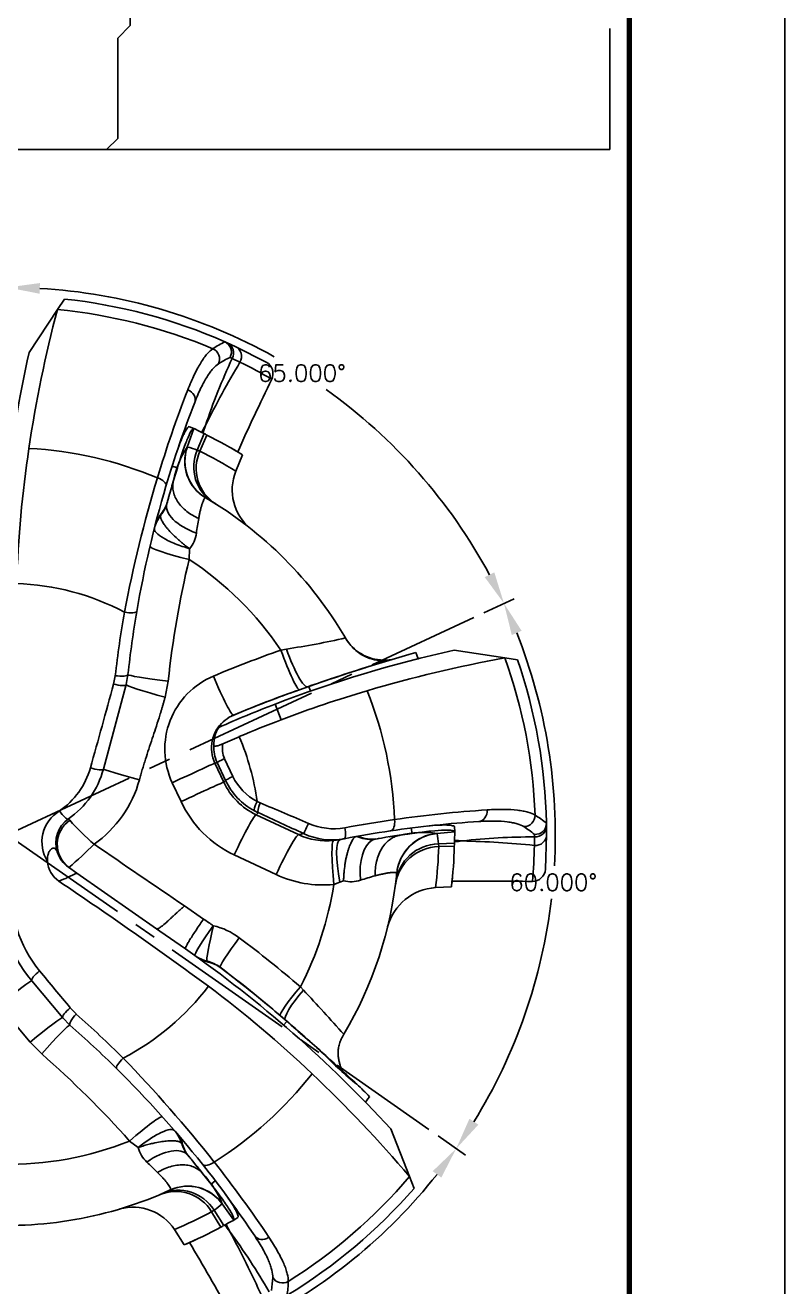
# Model space of a CAD drawing. Header units: inches. Extents: x -34 to 34, y 0 to 22.
# Drawn here: x 29.75 to 34, y 3.59 to 10.65 of the extents above; entities that cross this region are included whole.
import ezdxf
from ezdxf.enums import TextEntityAlignment as Align

# ---------------------------------------------------------------- set-up
doc = ezdxf.new("R2010")
doc.units = ezdxf.units.IN
doc.header["$MEASUREMENT"] = 0
doc.header["$PDMODE"] = 35
doc.linetypes.add('CENTER2', pattern=[1.125, 0.75, -0.125, 0.125, -0.125])
doc.layers.get('Defpoints').update_dxf_attribs({"color": 10})
for name, color, linetype in [('CLine', 5, 'CENTER2'), ('Default', 7, 'Continuous'), ('Dims', 4, 'Continuous'), ('ODG-42788R1', 7, 'Continuous'), ('Title Block', 7, 'Continuous')]:
    doc.layers.add(name, color=color, linetype=linetype)
doc.styles.add('RomanD', font='romand.shx', dxfattribs={"width": 0.9})
doc.styles.add('RomanS', font='romans')
doc.dimstyles.new('Copy of Standard', dxfattribs={"dimtxt": 0.094, "dimasz": 0.18, "dimexe": 0.0625, "dimexo": 0.0625, "dimgap": 0.045, "dimtad": 0, "dimtih": 1, "dimtoh": 1, "dimdec": 4, "dimzin": 4, "dimdsep": 46, "dimtxsty": 'RomanS', "dimcen": 0.09, "dimadec": 3, "dimazin": 1, "dimtfac": 1, "dimtdec": 4, "dimtofl": 0, "dimtmove": 0, "dimatfit": 1, "dimfxl": 1, "dimtolj": 1, "dimtzin": 0, "dimarcsym": 0})

# ---------------------------------------------------------------- blocks, each defined once
blk = doc.blocks.new('COT_Dblock')
at = {"layer": 'Title Block', "color": 8}
blk.add_lwpolyline([(0, 0), (34, 0), (34, 22), (0, 22)], close=True, dxfattribs=at)
at = {"layer": 'Title Block', "const_width": 0.03}
blk.add_lwpolyline([(33.13, 21.25), (0.87, 21.25), (0.87, 0.75), (33.13, 0.75)], close=True, dxfattribs=at)
at = {"layer": 'Title Block', "color": 1, "style": 'RomanS', "flags": 8}
for tag, p in [('FNAME', (0.62, 3.75)), ('REVDATE', (0.62, 2.25)), ('USER', (0.62, 0.75))]:
    blk.add_attdef(tag, text='', height=0.047, rotation=90, dxfattribs=at).set_placement(p, align=Align.BOTTOM_LEFT)
at = {"layer": 'Title Block', "color": 3, "style": 'RomanS', "flags": 8}
blk.add_attdef('DRAWN', text='', height=0.11, dxfattribs=at).set_placement((28.7003, 1.9844), align=Align.MIDDLE_CENTER)
for tag, p in [('DDATE', (28.3559, 1.6718)), ('CHECK', (28.3559, 1.406)), ('MATRL', (28.3559, 1.1487)), ('PDATE', (28.3559, 0.8829)), ('SCALE', (29.8959, 0.8555)), ('SHEET', (32.0053, 0.8555))]:
    blk.add_attdef(tag, text='', height=0.094, dxfattribs=at).set_placement(p, align=Align.MIDDLE_LEFT)
at = {"layer": 'Title Block', "color": 3, "style": 'RomanD', "width": 0.9, "flags": 8}
for tag, height, p in [('TITL1', 0.125, (31.337, 1.6835)), ('TITL2', 0.094, (31.337, 1.5143)), ('TITL3', 0.094, (31.337, 1.3739))]:
    blk.add_attdef(tag, text='', height=height, dxfattribs=at).set_placement(p, align=Align.MIDDLE_CENTER)
at = {"layer": 'Title Block', "color": 3, "style": 'RomanS', "flags": 8}
for tag, p in [('FSCM#', (30.3372, 1.1213)), ('DWG#', (31.8095, 1.1213)), ('REV#', (32.9697, 1.1213))]:
    blk.add_attdef(tag, text='', height=0.094, dxfattribs=at).set_placement(p, align=Align.TOP_CENTER)
blk = doc.blocks.new('*D38')
at = {"layer": 'Defpoints', "color": 0, "transparency": 16777216}
for p in [(29.6523, 6.1163), (32.0091, 4.466), (29.1527, 3.2828), (30.2719, 3.1156)]:
    blk.add_point(p, dxfattribs=at)
at = {"layer": 'Dims', "color": 0, "lineweight": -2, "transparency": 16777216}
for p, q in [((32.0603, 4.4302), (32.2133, 4.323)), ((29.1418, 3.2213), (29.1094, 3.0373))]:
    blk.add_line(p, q, dxfattribs=at)
for start, end in [(296.63853, 321.63352), (263.36648, 287.46392)]:
    blk.add_arc((29.6523, 6.1163), 3.064, start, end, dxfattribs=at)
at = {"layer": 'Dims', "color": 0, "transparency": 16777216}
for points in [[(32.0305, 4.2325), (32.0787, 4.1966), (32.1621, 4.3589)], [(29.294, 3.0432), (29.3027, 3.1025), (29.1202, 3.0989)]]:
    blk.add_solid(points, dxfattribs=at)
at = {"layer": 'Dims', "color": 0, "transparency": 16777216, "insert": (30.8248, 3.2856), "char_height": 0.094, "attachment_point": 5, "style": 'RomanS'}
blk.add_mtext('\\A1;65.000°', dxfattribs=at)
blk = doc.blocks.new('*D39')
at = {"layer": 'Defpoints', "color": 0, "transparency": 16777216}
for p in [(32.2599, 7.3322), (29.6523, 6.1163), (32.6118, 5.3233), (32.0091, 4.466)]:
    blk.add_point(p, dxfattribs=at)
at = {"layer": 'Dims', "color": 0, "lineweight": -2, "transparency": 16777216}
for p, q in [((32.3165, 7.3587), (32.4858, 7.4376)), ((32.0603, 4.4302), (32.2133, 4.323))]:
    blk.add_line(p, q, dxfattribs=at)
for start, end in [(356.72496, 21.63352), (328.36648, 353.27049)]:
    blk.add_arc((29.6523, 6.1163), 3.064, start, end, dxfattribs=at)
at = {"layer": 'Dims', "color": 0, "transparency": 16777216}
for points in [[(32.4729, 7.234), (32.528, 7.2578), (32.4292, 7.4112)], [(32.2861, 4.4928), (32.2359, 4.5258), (32.1621, 4.3589)]]:
    blk.add_solid(points, dxfattribs=at)
at = {"layer": 'Dims', "color": 0, "transparency": 16777216, "insert": (32.7046, 5.8493), "char_height": 0.094, "attachment_point": 5, "style": 'RomanS'}
blk.add_mtext('\\A1;60.000°', dxfattribs=at)
blk = doc.blocks.new('*D40')
at = {"layer": 'Defpoints', "color": 0, "transparency": 16777216}
for p in [(29.6523, 9.0499), (31.7549, 8.3449), (32.2599, 7.3322), (29.6523, 6.1163)]:
    blk.add_point(p, dxfattribs=at)
at = {"layer": 'Dims', "color": 0, "lineweight": -2, "transparency": 16777216}
for p, q in [((29.6523, 9.1124), (29.6523, 9.2427)), ((32.3165, 7.3587), (32.4858, 7.4376))]:
    blk.add_line(p, q, dxfattribs=at)
for start, end in [(60.8583, 86.63352), (28.36648, 54.426)]:
    blk.add_arc((29.6523, 6.1163), 3.064, start, end, dxfattribs=at)
at = {"layer": 'Dims', "color": 0, "transparency": 16777216}
for points in [[(29.8313, 9.145), (29.8331, 9.2049), (29.6523, 9.1802)], [(32.3751, 7.5855), (32.3215, 7.5585), (32.4292, 7.4112)]]:
    blk.add_solid(points, dxfattribs=at)
at = {"layer": 'Dims', "color": 0, "transparency": 16777216, "insert": (31.2986, 8.7004), "char_height": 0.094, "attachment_point": 5, "style": 'RomanS'}
blk.add_mtext('\\A1;65.000°', dxfattribs=at)
blk = doc.blocks.new('SE')
at = {"layer": 'ODG-42788R1', "color": 7, "linetype": 'Continuous'}
for p, q in [((8.3027, 8.668), (8.4611, 8.9075)), ((8.4611, 8.9075), (8.5001, 8.9664)), ((9.3305, 8.6884), (9.3306, 8.6884)), ((9.3974, 8.7277), (9.411, 8.7216)), ((9.399, 8.7269), (9.3974, 8.7277)), ((9.411, 8.7216), (9.4559, 8.7012)), ((9.4559, 8.7012), (9.63, 8.6131)), ((9.4392, 8.6338), (9.427, 8.6398)), ((9.4826, 8.6129), (9.4392, 8.6338)), ((9.225, 8.2419), (9.1879, 8.138)), ((9.2247, 8.242), (9.2002, 8.2518)), ((9.2822, 8.213), (9.2431, 8.1211)), ((9.2581, 8.1152), (9.2977, 8.2051)), ((9.1879, 8.138), (9.1888, 8.138)), ((9.2431, 8.1211), (9.2581, 8.1152)), ((9.4967, 8.0944), (9.4591, 8.0022)), ((9.47, 8.1106), (9.4833, 8.1025)), ((9.1031, 8.03), (9.1325, 8.0218)), ((9.1325, 8.0218), (9.1114, 7.9507)), ((9.2915, 7.8532), (9.2908, 7.8535)), ((9.0741, 7.8218), (9.0736, 7.8199)), ((9.077, 7.832), (9.0742, 7.822)), ((9.0405, 7.7576), (9.0391, 7.7542)), ((9.0423, 7.7645), (9.0405, 7.7576)), ((9.2012, 7.5686), (9.198, 7.5091)), ((10.0831, 7.0525), (10.0737, 7.0671)), ((9.7119, 7.0014), (9.7423, 7.007)), ((10.6809, 7), (10.9649, 6.9577)), ((10.4717, 6.9735), (10.4658, 6.9878)), ((10.4717, 6.9735), (10.4745, 6.9667)), ((10.4745, 6.9667), (10.4804, 6.9526)), ((10.4805, 6.9525), (10.4802, 6.9532)), ((10.4804, 6.9526), (10.4805, 6.9526)), ((10.9649, 6.9577), (11.0347, 6.9472)), ((8.7758, 6.8112), (8.7848, 6.8577)), ((8.856, 6.8643), (8.8455, 6.8082)), ((10.1986, 6.9078), (10.1524, 6.8931)), ((10.1528, 6.8932), (10.1564, 6.8944)), ((8.8455, 6.8082), (8.7187, 6.3351)), ((9.0809, 6.8277), (9.0639, 6.7372)), ((9.8616, 6.7956), (9.8155, 6.7794)), ((9.8616, 6.7956), (9.8683, 6.7974)), ((9.8683, 6.7974), (9.8777, 6.7715)), ((9.6802, 6.6989), (9.7138, 6.6114)), ((9.4458, 6.6366), (9.4483, 6.6375)), ((9.3613, 6.5673), (9.3636, 6.5683)), ((9.3865, 6.476), (9.4789, 6.5163)), ((9.3424, 6.3679), (9.3921, 6.2611)), ((9.4023, 6.2713), (9.3551, 6.3722)), ((9.3964, 6.3932), (9.4433, 6.2936)), ((9.153, 6.1531), (9.1039, 6.2585)), ((9.3921, 6.2611), (9.4023, 6.2713)), ((9.578, 6.1536), (9.5958, 6.1456)), ((9.5845, 6.0908), (9.5642, 6.1009)), ((9.5845, 6.0908), (9.573, 6.0794)), ((9.573, 6.0794), (9.8102, 5.968)), ((11.1338, 6.0771), (11.1338, 6.0771)), ((10.441, 6.005), (10.4459, 5.9749)), ((10.6845, 5.9844), (10.683, 6.0107)), ((11.1976, 6.0331), (11.1979, 6.0182)), ((11.1976, 6.0313), (11.1976, 6.0331)), ((11.1979, 6.0182), (11.1983, 5.9689)), ((10.0061, 5.9345), (10.0406, 5.9396)), ((10.2505, 5.9449), (10.2413, 5.9434)), ((10.4459, 5.9749), (10.3795, 5.965)), ((10.6845, 5.984), (10.5849, 5.9748)), ((10.585, 5.9748), (10.5853, 5.9738)), ((11.1297, 5.9074), (11.1302, 5.9556)), ((11.1302, 5.9556), (11.1305, 5.9692)), ((11.1983, 5.9689), (11.1921, 5.7739)), ((10.6825, 5.92), (10.5933, 5.917)), ((10.5933, 5.917), (10.5945, 5.9007)), ((10.5945, 5.9007), (10.6819, 5.9026)), ((9.685, 5.7445), (9.4508, 5.8544)), ((8.5229, 5.7854), (8.5699, 5.7526)), ((8.5699, 5.7526), (9.0352, 5.4278)), ((10.3594, 5.7502), (10.3594, 5.7511)), ((8.4685, 5.7076), (8.4697, 5.7068)), ((10.0421, 5.7012), (10.0076, 5.6894)), ((10.0624, 5.7093), (10.0421, 5.7012)), ((10.6656, 5.6755), (10.5771, 5.6711)), ((10.669, 5.7066), (10.6673, 5.691)), ((9.172, 5.5691), (9.2794, 5.4954)), ((9.1772, 5.3284), (9.0352, 5.4278)), ((9.2368, 5.2862), (9.2301, 5.2909)), ((9.2989, 5.2595), (9.3051, 5.2547)), ((9.3719, 5.2249), (9.3779, 5.2201)), ((8.4912, 4.9424), (8.3175, 5.1495)), ((9.8205, 5.1161), (9.8375, 5.0977)), ((8.3096, 4.8056), (8.138, 5.0102)), ((8.5336, 4.9978), (8.5666, 4.9637)), ((9.7361, 4.9308), (9.7078, 4.9551)), ((8.5311, 4.9016), (8.4912, 4.9424)), ((9.7442, 4.9226), (9.7264, 4.9016)), ((9.7361, 4.9308), (9.7442, 4.9226)), ((8.3738, 4.7401), (8.3096, 4.8056)), ((10.0016, 4.6949), (9.9531, 4.7391)), ((10.1939, 4.4823), (10.1847, 4.4702)), ((10.1847, 4.4701), (10.185, 4.4706)), ((10.1847, 4.4702), (10.1847, 4.4701)), ((10.1984, 4.4881), (10.1939, 4.4823)), ((10.1984, 4.4881), (10.2079, 4.5004)), ((10.326, 4.3203), (10.4313, 4.0531)), ((8.9123, 4.2157), (8.8655, 4.2525)), ((9.1569, 4.2383), (9.1549, 4.2413)), ((9.1616, 4.2326), (9.1569, 4.2383)), ((9.1902, 4.1738), (9.1889, 4.1754)), ((9.197, 4.1655), (9.1903, 4.1737)), ((9.3207, 4.0112), (9.2737, 4.0703)), ((9.3443, 4.0305), (9.3207, 4.0112)), ((10.4313, 4.0531), (10.4572, 3.9874)), ((9.0931, 3.9784), (9.0937, 3.9788)), ((9.383, 3.9008), (9.3823, 3.9001)), ((9.4479, 3.8092), (9.383, 3.9008)), ((9.3375, 3.8655), (9.324, 3.8565)), ((9.324, 3.8565), (9.3761, 3.7707)), ((9.3915, 3.7789), (9.3375, 3.8655)), ((9.4482, 3.8094), (9.4702, 3.8238)), ((9.1713, 3.6713), (9.1161, 3.7567)), ((9.1999, 3.6838), (9.1856, 3.6775)), ((9.7532, 3.4666), (9.7531, 3.4666))]:
    blk.add_line(p, q, dxfattribs=at)
for centre, radius, start, end in [((15.4246, 7.0749), 7.2006, 165.25583, 171.56875), ((8.1827, 5.9675), 2.9531, 67.12773, 84.59018), ((8.1827, 5.9675), 3.0156, 66.2461, 83.95856), ((9.6176, 8.2586), 0.5168, 115.02681, 123.74076), ((9.3048, 8.6306), 0.0633, 334.95425, 65.93874), ((9.3715, 8.6701), 0.0632, 331.43926, 64.17128), ((15.1358, 7.1487), 7, 167.46517, 180), ((12.8197, 7.0653), 3.7266, 155.10926, 161.33248), ((9.6418, 8.1774), 0.5099, 114.91434, 123.25957), ((14.2108, 5.8032), 5.5, 149.2784, 153.48954), ((8.183, 5.968), 2.947, 59.89986, 63.83124), ((9.5926, 8.5482), 0.0749, 335.85534, 60.0058), ((20.7882, 3.0485), 12.3987, 153.82567, 155.90327), ((15.1969, 6.1146), 6.4472, 158.68875, 163.31949), ((14.8201, 6.2091), 6, 158.70417, 163.44661), ((11.7582, 7.4343), 2.6029, 161.54735, 162.52184), ((7.1706, 4.057), 4.6617, 62.85102, 63.06534), ((8.1827, 5.9675), 2.5, 58.29248, 63.51212), ((14.9284, 7.1433), 6.6997, 171.52534, 178.02475), ((8.1827, 5.9675), 2.1664, 67.23596, 86.84766), ((9.5976, 7.8616), 0.4943, 145.99198, 169.60805), ((9.1143, 7.803), 0.3431, 67.9612, 77.45792), ((8.1827, 5.9675), 2.5, 59.00869, 59.83655), ((8.181, 5.9647), 2.4051, 57.9009, 63.39578), ((17.7569, 5.399), 9.0144, 163.08512, 164.34186), ((9.7201, 7.8985), 0.2809, 158.33466, 230.28959), ((16.1256, 5.8212), 7.4211, 163.20742, 169.18137), ((14.8201, 6.2091), 6, 163.44661, 170.3205), ((16.3221, 5.7961), 7.5257, 163.36305, 163.68746), ((16.3221, 5.7961), 7.5257, 164.15013, 164.31697), ((16.3221, 5.7961), 7.5257, 163.68746, 163.78127), ((8.1827, 5.9675), 2.1875, 59.27608, 59.54338), ((8.1827, 5.9675), 2.1875, 30.23786, 59.54338), ((8.9004, 7.8719), 0.1808, 320.77994, 343.3038), ((8.893, 7.8839), 0.1912, 321.33916, 344.24208), ((8.9004, 7.8719), 0.1808, 343.3038, 343.98034), ((9.1873, 7.6366), 0.1891, 141.57335, 165.71583), ((9.1972, 7.6346), 0.1992, 141.88021, 165.73386), ((9.1936, 7.644), 0.1934, 141.45393, 165.75168), ((11.0253, 7.4222), 1.8016, 169.8978, 172.55367), ((9.0752, 7.675), 0.1649, 319.81437, 353.25521), ((14.7339, 6.2069), 5.687, 166.76329, 173.73361), ((8.1827, 5.9675), 1.8459, 34.06373, 56.63087), ((8.1827, 5.9675), 1.4076, 62.32779, 87.96591), ((15.089, 6.1268), 6.3464, 170.13525, 173.38657), ((14.8176, 6.2095), 5.9974, 170.31978, 173.73148), ((9.0984, 11.3393), 4.3799, 278.45354, 282.85067), ((10.2886, 7.195), 0.25, 210.23799, 214.74461), ((10.2886, 7.195), 0.25, 210.23816, 217.29945), ((12.1446, 0.1374), 7.2823, 109.51517, 112.70048), ((12.1918, 0.165), 7, 102.46517, 111.02651), ((10.2886, 7.195), 0.25, 220.96422, 280.31055), ((13.2697, -2.8411), 10.221, 105.92208, 109.43799), ((12.2516, -0.1277), 7.2012, 100.29332, 106.60511), ((11.6647, 7.4575), 1.2874, 202.39965, 203.06098), ((8.1827, 5.9675), 2.9531, 2.12773, 19.59018), ((8.1827, 5.9675), 3.0156, 1.2461, 18.95856), ((9.5061, 6.4463), 0.4439, 112.77104, 205.04183), ((12.756, -1.3728), 8.666, 107.47891, 109.51078), ((12.756, -1.3728), 8.666, 107.24506, 107.41906), ((-53.4386, 23.7725), 64.485, 344.316908, 344.750252), ((12.1998, 0.0401), 7.1482, 109.0362, 112.63942), ((12.1951, 0.0649), 7.1237, 109.51449, 112.7024), ((12.1734, 0.1086), 6.9525, 106.54387, 110.71839), ((8.1827, 5.9675), 2.1664, 2.23596, 21.83399), ((12.1918, 0.165), 7, 111.02651, 113.82993), ((9.5233, 6.4525), 0.1997, 131.53433, 205.08903), ((9.525, 6.4535), 0.1993, 112.64515, 145.20648), ((9.5233, 6.4525), 0.1997, 112.82527, 119.0039), ((12.1292, 0.3073), 6.7511, 110.96393, 113.11497), ((9.5047, 6.4768), 0.1681, 147.04904, 182.95037), ((8.1827, 5.9675), 1.4076, 7.59918, 22.94881), ((9.5351, 6.4563), 0.1987, 176.56097, 205.02825), ((9.5172, 6.4497), 0.1333, 168.6174, 205.06726), ((9.0776, 7.164), 0.839, 288.39768, 289.31508), ((8.2274, 6.4596), 0.4348, 304.30526, 344.18601), ((8.2382, 6.4638), 0.4975, 304.91706, 345), ((9.7191, 6.4242), 0.3052, 205.34062, 242.45064), ((8.2896, 6.4486), 0.654, 305.18642, 344.63595), ((9.7331, 6.4196), 0.376, 204.92804, 244.78718), ((9.739, 6.429), 0.3718, 205.10816, 241.96327), ((9.7133, 6.4139), 0.6181, 204.96648, 244.86264), ((2.3177, -11.2598), 18.8658, 66.41553, 67.30743), ((8.5798, 5.926), 0.2048, 121.60323, 211.94465), ((-5.0526, -25.9177), 35.1965, 64.9708, 65.42614), ((11.2803, -0.3273), 6.4472, 93.68875, 98.31949), ((11.0705, 6.076), 0.0633, 269.95425, 0.93874), ((10.8656, 5.6353), 0.5168, 50.02681, 58.74076), ((8.6173, 5.9207), 0.1649, 124.91706, 197.72998), ((8.6242, 5.9142), 0.1638, 125.00131, 232.51292), ((9.7474, 7.1465), 1.6393, 222.05856, 228.74723), ((10.0064, 6.3521), 0.3512, 246.42238, 280.30272), ((11.3569, -0.9947), 7.1186, 98.15217, 100.42215), ((11.2068, 0.0541), 6, 93.70417, 98.44661), ((10.8022, 5.5791), 0.5099, 49.91434, 58.25957), ((11.1344, 6.0322), 0.0632, 266.43926, 359.17128), ((11.0484, -0.2856), 6.375, 100.94152, 101.19915), ((9.9686, 6.3045), 0.3719, 244.79205, 275.7811), ((9.9969, 6.3117), 0.3735, 244.87632, 280.85422), ((11.2068, 0.0541), 6, 100.94794, 101.20746), ((11.2068, 0.0541), 6, 98.44661, 100.94794), ((10.2131, 6.1297), 0.1884, 245.88042, 274.73251), ((10.2197, 6.135), 0.1925, 246.1917, 279.19378), ((10.2131, 6.1297), 0.1884, 274.73251, 278.60396), ((11.7137, -2.9499), 9.0144, 98.08512, 99.34186), ((11.4849, -1.585), 7.6304, 99.22859, 99.29317), ((11.4849, -1.585), 7.6304, 98.76827, 98.79419), ((11.4849, -1.585), 7.6304, 98.32985, 98.76827), ((10.508, 5.4305), 0.5497, 81.95092, 103.51964), ((10.257, 5.8984), 0.3368, 3.15299, 12.92309), ((11.1374, 2.2289), 3.7266, 90.10926, 96.33248), ((8.6173, 5.9207), 0.1649, 197.72998, 235.08294), ((7.4522, 7.0991), 1.6966, 309.20018, 315.69893), ((-184.2196, -277.2978), 342.6572, 55.640205, 55.742549), ((8.1791, 5.9679), 2.4163, 352.94468, 358.40766), ((8.1827, 5.9675), 2.5, 353.29248, 358.51212), ((6.0234, 6.0774), 4.6617, 357.85102, 358.06534), ((11.0231, 3.3469), 2.6029, 96.54735, 97.52184), ((10.5813, 0.4348), 5.5, 84.2784, 88.48954), ((8.1833, 5.9675), 2.947, 354.89986, 358.83124), ((8.5544, 5.8292), 0.1488, 184.46257, 234.79204), ((7.8018, 7.2996), 1.7272, 292.7505, 296.40597), ((9.9457, 6.2994), 0.6131, 244.83539, 275.79426), ((8.1827, 5.9675), 2.1875, 329.28875, 354.29916), ((10.697, 4.057), 1.7418, 105.25373, 108.07147), ((8.1827, 5.9675), 2.1875, 354.02984, 354.29916), ((8.1827, 5.9675), 2.5, 354.00869, 354.83655), ((11.1175, 5.7804), 0.0749, 270.85534, 355.0058), ((8.892, 5.6316), 0.75, 175.38887, 220), ((8.9009, 5.6481), 0.6977, 175.4926, 219.38626), ((-6.0996, -15.9467), 26.0986, 53.82177, 56.06581), ((8.1827, 5.9675), 1.8459, 332.53287, 351.33624), ((10.1035, 5.8688), 0.1647, 255.53676, 288.82823), ((10.5946, 5.3755), 0.2961, 93.39056, 165.02618), ((10.8645, -6.6906), 12.3987, 88.82567, 90.90327), ((6.7946, 1.8672), 4.3975, 54.73511, 55.59434), ((9.3324, 5.4601), 0.00261, 294.36548, 313.26956), ((9.2433, 5.0753), 0.3935, 53.24429, 76.64688), ((5.1196, -0.3863), 7.2371, 49.49106, 52.96196), ((5.1622, -0.4057), 7, 42.46517, 55), ((9.3459, 5.453), 0.1992, 234.46577, 256.35822), ((9.3527, 5.4481), 0.1991, 234.40088, 256.18379), ((9.252, 5.066), 0.1991, 52.9711, 76.36607), ((9.2576, 5.0615), 0.199, 52.82231, 76.18927), ((73.3955, 58.8932), 84.3314, 219.540932, 219.724095), ((5.0877, -0.4527), 7.1127, 49.4914, 52.96287), ((5.058, -0.4751), 7.1481, 49.0362, 52.81907), ((8.1827, 5.9675), 1.4076, 297.32779, 322.96623), ((5.275, -0.2345), 6.7022, 46.5256, 53.02265), ((-0.8598, -4.8976), 14.6402, 41.74583, 43.0567), ((4.3519, 0.2188), 6.3464, 45.13525, 48.38657), ((4.5753, 0.3937), 5.9974, 45.31978, 48.73148), ((4.3597, -1.3641), 8.2784, 47.4902, 49.49964), ((1.4536, -4.7084), 12.7079, 48.03787, 49.27765), ((10.2354, 4.7482), 0.2, 149.289, 153.87967), ((4.6207, 0.463), 5.6902, 41.75675, 48.73362), ((2.4825, -3.5574), 11.1641, 46.72072, 48.01441), ((11.3426, 6.067), 1.9224, 223.60855, 231.12658), ((4.3597, -1.3641), 8.2784, 47.47567, 47.4902), ((3.5069, -0.455), 7.4211, 38.20742, 44.18137), ((4.5735, 0.3919), 6, 38.44661, 45.3205), ((8.1827, 5.9675), 2.1664, 302.23596, 321.84754), ((4.9368, -0.5992), 7.1996, 40.25569, 46.56951), ((9.0243, 3.3559), 1.6465, 44.03904, 47.52513), ((11.2141, 3.697), 1.2874, 142.39965, 143.06098), ((8.9737, 4.1874), 0.1891, 16.57688, 40.7177), ((8.9663, 4.1804), 0.1992, 16.88291, 40.73604), ((8.1827, 5.9675), 1.8459, 269.0514, 291.70977), ((8.9762, 4.1779), 0.1934, 16.45393, 40.75168), ((9.3309, 4.2875), 0.1808, 195.78428, 218.28628), ((9.0721, 4.2577), 0.1651, 194.71402, 228.13518), ((9.3451, 4.2864), 0.1912, 196.33916, 219.24208), ((9.3309, 4.2875), 0.1808, 218.28628, 218.98473), ((7.735, 2.7981), 1.8142, 44.82703, 47.45062), ((3.3896, -0.5884), 7.5051, 39.13345, 39.31605), ((2.2255, -1.5492), 9.0144, 38.08512, 39.34186), ((3.3896, -0.5884), 7.5051, 38.67922, 38.78079), ((3.3896, -0.5884), 7.5051, 38.36986, 38.67922), ((4.5735, 0.3919), 6, 33.70417, 38.44661), ((4.2801, 0.1375), 6.4472, 33.68875, 38.31949), ((8.9227, 3.724), 0.4931, 21.01658, 44.60991), ((8.1827, 5.9675), 2.9531, 302.12773, 319.59018), ((8.1827, 5.9675), 2.1875, 265.23786, 294.59249), ((8.1827, 5.9675), 2.1875, 294.3256, 294.59249), ((8.1827, 5.9675), 3.0156, 301.2461, 318.95856), ((9.1502, 4.1546), 0.3445, 302.92239, 312.3631), ((8.884, 3.6041), 0.2778, 33.32346, 105.34257), ((8.1814, 5.9704), 2.4029, 292.89211, 298.39337), ((8.1827, 5.9675), 2.5, 293.29248, 298.51212), ((7.1982, 7.8924), 4.6617, 297.85102, 298.06534), ((7.3334, 2.1973), 2.6029, 36.54735, 37.52184), ((4.5905, 1.1238), 5.5, 24.2784, 28.48954), ((6.4223, 1.5394), 3.7266, 30.10926, 36.33248), ((8.1827, 5.9675), 2.5, 294.00869, 294.83655), ((-1.4386, -2.6841), 12.3987, 28.82567, 30.90327), ((9.1561, 3.5047), 0.5099, 349.91434, 358.25957), ((9.7206, 3.5209), 0.0633, 209.95425, 300.93874), ((9.2365, 3.4779), 0.5168, 350.02681, 358.74076)]:
    blk.add_arc(centre, radius, start, end, dxfattribs=at)
for centre, major_axis, ratio, start_param, end_param in [((9.3855, 8.6646), (-0.0255, -0.0571), 0.989158, 1.471549, 3.141593), ((9.4295, 8.6445), (-0.0264, -0.0567), 0.989143, 1.47155, 3.141593), ((9.1716, 8.4109), (0.0582, -0.0227), 0.808391, 0, 1.560383), ((12.8395, 6.4871), (-3.9612, 0.5561), 0.92755, -0.34656, -0.334831), ((9.411, 8.0582), (0.0445, 0.2333), 0.99804, 1.415922, 2.798137), ((9.4119, 8.0579), (0.1204, 0.2047), 0.997803, 1.757327, 3.141593), ((9.4602, 8.0287), (0.1251, 0.2019), 0.99323, 1.722461, 3.141593), ((9.4739, 8.0202), (-0.1264, -0.2011), 0.992609, 4.85761, 6.282874), ((9.0089, 7.9364), (0.0599, -0.0178), 0.497794, 0, 1.516678), ((9.3029, 7.7579), (0.2287, -0.064), 0.492034, 3.140264, 4.568546), ((9.2106, 7.5283), (-0.2312, 0.0544), 0.090854, 0, 1.537497), ((8.8439, 7.2284), (0.0616, -0.0105), 0.246952, 4.632355, 6.283185), ((9.7319, 7.015), (0.0838, -0.2355), 0.093667, 4.736585, 6.275468), ((9.7794, 7.0317), (0.0825, -0.236), 0.173012, 4.756802, 6.275154), ((8.7939, 6.8711), (0.0621, -0.0068), 0.230627, 4.591372, 6.283185), ((9.0921, 6.8384), (-0.2361, 0.0259), 0.049981, 0, 1.528927), ((9.3493, 6.8673), (0.0965, -0.2306), 0.073635, 4.732023, 6.280515), ((8.7851, 6.8244), (0.0604, -0.0162), 0.244012, 4.623294, 6.283185), ((9.0749, 6.7467), (-0.2294, 0.0615), 0.050931, 0, 1.53663), ((9.116, 6.2623), (0.2266, 0.1056), 0.006578, 0.034906, 1.621003), ((9.4117, 6.3986), (-0.0566, -0.0265), 0.026717, 4.972852, 6.248266), ((8.6583, 6.3513), (0.0604, -0.0162), 0.211594, 4.55929, 6.283185), ((8.9286, 6.2788), (-0.2099, 0.0563), 0.025594, 0, 1.537639), ((9.4589, 6.2977), (-0.0566, -0.0265), 0.049202, 4.969624, 6.248236), ((9.1657, 6.1555), (0.2266, 0.1056), 0.012667, 0.034909, 1.621006), ((9.594, 6.1558), (-0.0293, -0.0552), 0.212887, 4.863613, 6.246744), ((9.6108, 6.1475), (-0.026, -0.0568), 0.20757, 4.840174, 6.247501), ((8.4871, 6.1072), (0.0358, -0.0512), 0.254941, 4.666209, 6.283185), ((9.4674, 5.8529), (0.1062, 0.2263), 0.062684, 0.034976, 1.593644), ((10.8151, 6.1039), (0.004, -0.0624), 0.808391, 0, 1.560383), ((9.8648, 6.0301), (-0.0264, -0.0566), 0.015935, 0.034911, 1.578973), ((10.0554, 6.0062), (0.0119, -0.0614), 0.217398, 0, 1.533406), ((10.3163, 6.0508), (0.0092, -0.0618), 0.497794, 0, 1.516678), ((11.1354, 6.0172), (-0.0625, -0.0011), 0.989158, 1.471549, 3.141593), ((9.7046, 5.7416), (0.1063, 0.2263), 0.076232, 0.035008, 1.593676), ((10.0315, 5.6858), (-0.0253, 0.2487), 0.09368, 0.005562, 1.546637), ((10.0892, 5.6944), (-0.0486, 0.2452), 0.179844, 0, 1.507691), ((10.2819, 5.6968), (0.0407, -0.2467), 0.488687, 3.309168, 4.566675), ((10.2819, 5.6968), (0.0407, -0.2467), 0.488687, 3.140459, 3.309168), ((10.6081, 5.7264), (0.2419, 0.0631), 0.99799, 1.408574, 2.786497), ((10.6081, 5.7254), (0.2488, -0.0248), 0.99773, 1.761499, 3.141593), ((10.6217, 1.9666), (-1.1701, 3.825), 0.92755, -0.34656, -0.334831), ((11.1358, 5.9689), (-0.0625, 0), 0.989143, 1.47155, 3.141593), ((10.5998, 5.6526), (-0.2479, 0.0322), 0.99253, 4.861905, 6.282826), ((10.6018, 5.6688), (0.2481, -0.0306), 0.993104, 1.726769, 3.141593), ((9.3454, 5.4524), (-0.1153, -0.1615), 0.064595, 4.725692, 6.283185), ((9.3462, 5.4529), (-0.047, -0.1936), 0.064926, 4.700681, 6.256314), ((9.4924, 5.3845), (-0.1205, -0.1597), 0.072424, 4.729158, 6.280742), ((8.3653, 5.1896), (0.0479, 0.0402), 0.232633, 1.453887, 3.141593), ((8.1374, 4.9984), (0.18, 0.1511), 0.036937, 0, 1.536755), ((9.8377, 5.1072), (-0.1298, -0.1522), 0.094263, 4.734127, 6.275344), ((9.8667, 5.0823), (-0.1304, -0.1516), 0.160691, 4.74936, 6.275106), ((8.3112, 4.7913), (0.18, 0.1511), 0.050937, 0, 1.536755), ((8.5391, 4.9826), (0.0479, 0.0402), 0.244012, 1.481701, 3.141593), ((8.5724, 4.9485), (0.0412, 0.047), 0.230627, 1.449779, 3.141593), ((8.3761, 4.7249), (0.155, 0.1766), 0.049987, 0, 1.529051), ((8.8363, 4.7026), (0.0439, 0.0444), 0.246952, 1.490763, 3.141593), ((8.8739, 4.2314), (0.1753, 0.1565), 0.090903, 0, 1.537633), ((9.0086, 4.0248), (-0.1817, -0.1491), 0.492727, 3.140224, 4.568918), ((9.3216, 4.1614), (0.0489, 0.0389), 0.497794, 3.141593, 4.65827), ((9.1245, 3.7356), (-0.0914, 0.2165), 0.992625, 4.856746, 6.282883), ((9.1394, 3.7419), (0.0928, -0.2159), 0.993256, 1.721594, 3.141593), ((9.1908, 3.7647), (0.0978, -0.2137), 0.997817, 1.756488, 3.141593), ((9.1916, 3.7652), (0.1636, -0.1687), 0.99805, 1.417437, 2.800516), ((5.9373, 1.8548), (2.7275, 2.9258), 0.92755, -0.34656, -0.334831), ((9.617, 3.756), (0.052, 0.0347), 0.808391, 3.141593, 4.701976)]:
    blk.add_ellipse(centre, major_axis=major_axis, ratio=ratio, start_param=start_param, end_param=end_param, dxfattribs=at)
for points, knots in [([(9.1905, 8.4577), (9.2028, 8.4892), (9.2151, 8.5176), (9.2395, 8.5683), (9.2517, 8.5907), (9.2696, 8.6197), (9.2755, 8.6286), (9.2872, 8.6449), (9.293, 8.6523), (9.3099, 8.672), (9.3206, 8.6818), (9.3305, 8.6884)], [0, 0, 0, 0, 0.25, 0.25, 0.5, 0.5, 0.625, 0.625, 0.75, 0.75, 1, 1, 1, 1]), ([(9.3621, 8.6038), (9.3528, 8.5979), (9.3427, 8.589), (9.3267, 8.5709), (9.3212, 8.564), (9.3101, 8.5489), (9.3045, 8.5406), (9.2876, 8.5135), (9.2761, 8.4925), (9.253, 8.4447), (9.2414, 8.4179), (9.2298, 8.3882)], [0, 0, 0, 0, 0.25, 0.25, 0.375, 0.375, 0.5, 0.5, 0.75, 0.75, 1, 1, 1, 1]), ([(9.1311, 8.1158), (9.1384, 8.137), (9.1453, 8.1558), (9.1556, 8.1816), (9.1593, 8.1903), (9.1662, 8.2057), (9.1695, 8.2126), (9.1789, 8.2308), (9.1844, 8.2396), (9.1915, 8.2479), (9.1936, 8.2499), (9.1974, 8.2521), (9.199, 8.2523), (9.2004, 8.2517)], [0.0311772, 0.0311772, 0.0311772, 0.0311772, 0.25, 0.25, 0.375, 0.375, 0.5, 0.5, 0.75, 0.75, 0.875, 0.875, 1, 1, 1, 1]), ([(9.1325, 8.0218), (9.1442, 8.06), (9.1551, 8.0936), (9.1751, 8.1503), (9.184, 8.1734), (9.1999, 8.2101), (9.2068, 8.2235), (9.2177, 8.2397), (9.2216, 8.2432), (9.2247, 8.242)], [0, 0, 0, 0, 0.25, 0.25, 0.5, 0.5, 0.75, 0.75, 0.9918833, 0.9918833, 0.9918833, 0.9918833]), ([(9.225, 8.2419), (9.2282, 8.2402), (9.2325, 8.2381), (9.241, 8.2338), (9.2456, 8.2315), (9.2601, 8.2242), (9.2708, 8.2188), (9.2822, 8.213)], [0, 0, 0, 0, 0.25, 0.25, 0.5, 0.5, 1, 1, 1, 1]), ([(9.1114, 7.9507), (9.1089, 7.9422), (9.1073, 7.9332), (9.1062, 7.9142), (9.1068, 7.9043), (9.1103, 7.8841), (9.1133, 7.8738), (9.1218, 7.8532), (9.1273, 7.8429), (9.1405, 7.8228), (9.1483, 7.8131), (9.1656, 7.7946), (9.1752, 7.7859), (9.1956, 7.7698), (9.2064, 7.7624), (9.2287, 7.7491), (9.2402, 7.7433), (9.2517, 7.7382)], [0, 0, 0, 0, 0.125, 0.125, 0.25, 0.25, 0.375, 0.375, 0.5, 0.5, 0.625, 0.625, 0.75, 0.75, 0.875, 0.875, 1, 1, 1, 1]), ([(9.2908, 7.8535), (9.2905, 7.8535), (9.29, 7.8536), (9.2893, 7.8536), (9.2885, 7.8533), (9.2877, 7.8528), (9.2868, 7.8522), (9.286, 7.8513), (9.285, 7.8503), (9.2841, 7.849), (9.2819, 7.8459), (9.2785, 7.8393), (9.2743, 7.8291), (9.2711, 7.8197), (9.2689, 7.8127), (9.2666, 7.8051), (9.2644, 7.7969), (9.2622, 7.7883), (9.26, 7.7792), (9.2578, 7.7696), (9.2557, 7.7595), (9.2536, 7.7491), (9.2523, 7.7418), (9.2517, 7.7382)], [0, 0, 0, 0, 0.02705, 0.054308, 0.081774, 0.109448, 0.13733, 0.165419, 0.193716, 0.222219, 0.250927, 0.377138, 0.500235, 0.552469, 0.604161, 0.655325, 0.705975, 0.756125, 0.805792, 0.854995, 0.90375, 0.952079, 1, 1, 1, 1]), ([(9.0391, 7.7542), (9.0389, 7.7524), (9.0383, 7.7489), (9.0392, 7.7422), (9.0416, 7.7344), (9.0457, 7.7253), (9.0515, 7.715), (9.0591, 7.7035), (9.0684, 7.691), (9.0819, 7.6747), (9.1026, 7.6523), (9.1287, 7.6272), (9.1552, 7.6043), (9.1779, 7.5858), (9.1935, 7.5743), (9.2011, 7.5686)], [0, 0, 0, 0, 0.056906, 0.115783, 0.17649, 0.23885, 0.302644, 0.36762, 0.433493, 0.499954, 0.61171, 0.749464, 0.836097, 0.919763, 1, 1, 1, 1]), ([(9.004, 7.6833), (9.004, 7.6833), (9.004, 7.6831), (9.0039, 7.6828), (9.0039, 7.6825), (9.0037, 7.6817), (9.0035, 7.6801), (9.0036, 7.6786), (9.0039, 7.6757), (9.0045, 7.6737), (9.0072, 7.6673), (9.0104, 7.6627), (9.0237, 7.6483), (9.0377, 7.6379), (9.074, 7.6169), (9.0963, 7.6063), (9.1333, 7.5913), (9.1462, 7.5865), (9.1731, 7.5772), (9.1869, 7.5725), (9.2011, 7.5686)], [0, 0, 0, 0, 0.003906, 0.003906, 0.007812, 0.015625, 0.03125, 0.0625, 0.0625, 0.125, 0.125, 0.25, 0.25, 0.5, 0.5, 0.75, 0.75, 0.875, 0.875, 1, 1, 1, 1]), ([(10.1611, 6.8959), (10.1762, 6.9006), (10.2034, 6.9093), (10.2388, 6.9207), (10.2632, 6.9289), (10.2783, 6.9345), (10.2877, 6.9382), (10.289, 6.9403), (10.2825, 6.9415), (10.2705, 6.9425), (10.258, 6.9438), (10.2437, 6.9458), (10.2218, 6.9499), (10.1951, 6.9588), (10.1665, 6.9728), (10.1372, 6.9929), (10.1076, 7.0201), (10.0924, 7.0401), (10.0831, 7.0525)], [0.0106457, 0.0106457, 0.0106457, 0.0106457, 0.1148106, 0.2310987, 0.3383547, 0.4138574, 0.4851678, 0.5448367, 0.5920822, 0.6303996, 0.6479162, 0.6653082, 0.7026847, 0.7470967, 0.7994983, 0.8596455, 0.9267995, 1, 1, 1, 1]), ([(9.0639, 6.7372), (9.0622, 6.731), (9.0589, 6.7188), (9.0539, 6.7009), (9.0489, 6.6837), (9.044, 6.6672), (9.0391, 6.6513), (9.0344, 6.6361), (9.025, 6.606), (9.0109, 6.5628), (8.9916, 6.5047), (8.9728, 6.4482), (8.957, 6.3998), (8.9451, 6.3615), (8.9362, 6.3321), (8.9279, 6.3035), (8.9228, 6.2846), (8.9202, 6.2753)], [0, 0, 0, 0, 0.039778, 0.078174, 0.115201, 0.150871, 0.185196, 0.218188, 0.249858, 0.380667, 0.499996, 0.629621, 0.750136, 0.815372, 0.878698, 0.940205, 1, 1, 1, 1]), ([(9.3368, 6.4682), (9.3369, 6.4671), (9.3372, 6.4662), (9.3386, 6.4648), (9.3396, 6.4643), (9.3422, 6.4636), (9.3438, 6.4634), (9.3475, 6.4635), (9.3496, 6.4638), (9.3566, 6.465), (9.3621, 6.4665), (9.3738, 6.4706), (9.3801, 6.4732), (9.3865, 6.476)], [0, 0, 0, 0, 0.125, 0.125, 0.25, 0.25, 0.375, 0.375, 0.5, 0.5, 0.75, 0.75, 1, 1, 1, 1]), ([(10.8656, 6.1065), (10.8993, 6.1087), (10.9302, 6.1095), (10.9865, 6.1089), (11.0119, 6.1073), (11.0458, 6.1033), (11.0563, 6.1017), (11.076, 6.098), (11.0852, 6.0959), (11.1102, 6.0889), (11.1236, 6.0833), (11.1338, 6.0771)], [0, 0, 0, 0, 0.25, 0.25, 0.5, 0.5, 0.625, 0.625, 0.75, 0.75, 1, 1, 1, 1]), ([(8.5229, 6.0559), (8.5229, 6.0559), (8.523, 6.056), (8.5233, 6.0559), (8.5238, 6.0555), (8.5246, 6.0548), (8.5258, 6.0535), (8.5276, 6.0515), (8.5293, 6.0495), (8.5303, 6.0484)], [0, 0, 0, 0, 0.069559, 0.162101, 0.278385, 0.419309, 0.585868, 0.779099, 1, 1, 1, 1]), ([(10.5305, 6.0158), (10.5528, 6.0182), (10.5728, 6.0199), (10.6006, 6.0215), (10.6099, 6.0218), (10.6269, 6.0221), (10.6345, 6.022), (10.6549, 6.0211), (10.6653, 6.0198), (10.6758, 6.017), (10.6785, 6.0158), (10.682, 6.0134), (10.6829, 6.012), (10.683, 6.0105)], [0.0311772, 0.0311772, 0.0311772, 0.0311772, 0.25, 0.25, 0.375, 0.375, 0.5, 0.5, 0.75, 0.75, 0.875, 0.875, 1, 1, 1, 1]), ([(11.0704, 6.0127), (11.0612, 6.0187), (11.0488, 6.0241), (11.0256, 6.0309), (11.0171, 6.033), (10.9987, 6.0366), (10.9888, 6.0382), (10.9571, 6.0421), (10.9332, 6.0436), (10.8802, 6.0444), (10.851, 6.0436), (10.8191, 6.0415)], [0, 0, 0, 0, 0.25, 0.25, 0.375, 0.375, 0.5, 0.5, 0.75, 0.75, 1, 1, 1, 1]), ([(10.1332, 5.9572), (10.1323, 5.957), (10.1305, 5.9566), (10.1269, 5.9547), (10.1205, 5.9497), (10.1109, 5.9368), (10.1011, 5.9167), (10.0934, 5.897), (10.0879, 5.8806), (10.0827, 5.8626), (10.0787, 5.8465), (10.0758, 5.833), (10.0731, 5.8192), (10.0688, 5.7941), (10.0652, 5.7638), (10.0635, 5.7366), (10.0627, 5.721), (10.0625, 5.7132), (10.0624, 5.7093)], [0, 0, 0, 0, 0.032659, 0.0627, 0.124931, 0.249998, 0.37441, 0.437152, 0.499743, 0.562045, 0.624604, 0.656108, 0.687484, 0.749902, 0.875102, 0.93798, 0.969358, 1, 1, 1, 1]), ([(10.3795, 5.965), (10.3702, 5.9636), (10.3609, 5.9611), (10.3423, 5.9537), (10.3332, 5.9488), (10.3155, 5.9365), (10.3069, 5.929), (10.291, 5.9118), (10.2836, 5.9021), (10.2704, 5.8806), (10.2645, 5.869), (10.2546, 5.8443), (10.2505, 5.8314), (10.2441, 5.8048), (10.2418, 5.7913), (10.239, 5.7642), (10.2385, 5.7507), (10.2387, 5.7375)], [0, 0, 0, 0, 0.125, 0.125, 0.25, 0.25, 0.375, 0.375, 0.5, 0.5, 0.625, 0.625, 0.75, 0.75, 0.875, 0.875, 1, 1, 1, 1]), ([(10.4459, 5.9749), (10.4855, 5.9805), (10.5205, 5.9847), (10.5804, 5.9906), (10.6051, 5.9922), (10.6451, 5.9934), (10.6601, 5.9928), (10.6795, 5.9898), (10.6843, 5.9877), (10.6845, 5.9844)], [0, 0, 0, 0, 0.25, 0.25, 0.5, 0.5, 0.75, 0.75, 0.9918833, 0.9918833, 0.9918833, 0.9918833]), ([(10.6845, 5.984), (10.6843, 5.9805), (10.6842, 5.9756), (10.6839, 5.9661), (10.6837, 5.961), (10.6833, 5.9448), (10.6829, 5.9328), (10.6825, 5.92)], [0, 0, 0, 0, 0.25, 0.25, 0.5, 0.5, 1, 1, 1, 1]), ([(8.4602, 5.8704), (8.4587, 5.875), (8.457, 5.8792), (8.4538, 5.8845), (8.4525, 5.8861), (8.4498, 5.8889), (8.4483, 5.8901), (8.445, 5.8918), (8.4431, 5.8924), (8.4393, 5.8927), (8.4372, 5.8925), (8.433, 5.8911), (8.4309, 5.8901), (8.4269, 5.8872), (8.4249, 5.8855), (8.4213, 5.8815), (8.4196, 5.8794), (8.4166, 5.8747), (8.4152, 5.8722), (8.4115, 5.8644), (8.4096, 5.8589), (8.4069, 5.8474), (8.406, 5.8414), (8.4053, 5.8296), (8.4054, 5.8236), (8.406, 5.8176)], [0, 0, 0, 0, 0.125, 0.125, 0.1875, 0.1875, 0.25, 0.25, 0.3125, 0.3125, 0.375, 0.375, 0.4375, 0.4375, 0.5, 0.5, 0.5625, 0.5625, 0.625, 0.625, 0.75, 0.75, 0.875, 0.875, 1, 1, 1, 1]), ([(10.3594, 5.7511), (10.3593, 5.7513), (10.3592, 5.7518), (10.3588, 5.7525), (10.3582, 5.7531), (10.3575, 5.7536), (10.3565, 5.7541), (10.3554, 5.7546), (10.354, 5.755), (10.3525, 5.7553), (10.3487, 5.7559), (10.3413, 5.7563), (10.3303, 5.7557), (10.3206, 5.7546), (10.3133, 5.7537), (10.3054, 5.7525), (10.2971, 5.751), (10.2884, 5.7493), (10.2792, 5.7474), (10.2697, 5.7453), (10.2597, 5.7429), (10.2495, 5.7403), (10.2423, 5.7384), (10.2387, 5.7375)], [0, 0, 0, 0, 0.026982, 0.054187, 0.081616, 0.109267, 0.137142, 0.16524, 0.19356, 0.222103, 0.250866, 0.377017, 0.500068, 0.552312, 0.604014, 0.655187, 0.705846, 0.756008, 0.805689, 0.854909, 0.903688, 0.952044, 1, 1, 1, 1]), ([(9.0352, 5.4278), (9.0333, 5.4292), (9.0305, 5.4312), (9.0263, 5.4347), (9.0233, 5.4371), (9.0213, 5.4388), (9.0203, 5.4397), (9.02, 5.4399), (9.0199, 5.44), (9.0199, 5.4401), (9.0202, 5.4406), (9.0227, 5.4409), (9.0289, 5.4437), (9.0439, 5.4532), (9.064, 5.4703), (9.0821, 5.4867), (9.0921, 5.4959), (9.1031, 5.5061), (9.1152, 5.5174), (9.1283, 5.5295), (9.1422, 5.5424), (9.1568, 5.5557), (9.1669, 5.5646), (9.172, 5.5691)], [0, 0, 0, 0, 0.037888, 0.057711, 0.074807, 0.08658, 0.08963, 0.090297, 0.090593, 0.092968, 0.097716, 0.132912, 0.198644, 0.338131, 0.537331, 0.586485, 0.638722, 0.693813, 0.751466, 0.811332, 0.873009, 0.936055, 1, 1, 1, 1]), ([(9.1772, 5.3284), (9.1766, 5.3288), (9.1766, 5.33), (9.178, 5.3345), (9.1793, 5.3378), (9.1835, 5.3464), (9.1864, 5.3518), (9.1936, 5.3645), (9.198, 5.3719), (9.2079, 5.3881), (9.2135, 5.3971), (9.2256, 5.4158), (9.232, 5.4257), (9.2454, 5.4458), (9.2522, 5.456), (9.2659, 5.476), (9.2727, 5.4859), (9.2794, 5.4954)], [0, 0, 0, 0, 0.125, 0.125, 0.25, 0.25, 0.375, 0.375, 0.5, 0.5, 0.625, 0.625, 0.75, 0.75, 0.875, 0.875, 1, 1, 1, 1]), ([(10.0477, 4.6565), (10.048, 4.6568), (10.0483, 4.6581), (10.0472, 4.6626), (10.0448, 4.671), (10.0413, 4.6825), (10.0376, 4.6974), (10.0346, 4.7118), (10.0311, 4.7335), (10.0313, 4.7592), (10.0357, 4.7849), (10.0444, 4.8117), (10.0513, 4.8268), (10.0558, 4.8363)], [0.5030735, 0.5030735, 0.5030735, 0.5030735, 0.5404646, 0.5784842, 0.615871, 0.6774063, 0.7027914, 0.7256242, 0.7677332, 0.8134882, 0.8668131, 0.928811, 1, 1, 1, 1]), ([(9.117, 4.3107), (9.1169, 4.3107), (9.1168, 4.3109), (9.1167, 4.3111), (9.1164, 4.3113), (9.1159, 4.3119), (9.1146, 4.3129), (9.1134, 4.3137), (9.1109, 4.3151), (9.1089, 4.3158), (9.1022, 4.3172), (9.0967, 4.3172), (9.0775, 4.3146), (9.0611, 4.309), (9.0236, 4.2915), (9.0023, 4.2795), (8.9692, 4.2579), (8.958, 4.2502), (8.9352, 4.2336), (8.9236, 4.2251), (8.9123, 4.2157)], [0, 0, 0, 0, 0.003906, 0.003906, 0.007812, 0.015625, 0.03125, 0.0625, 0.0625, 0.125, 0.125, 0.25, 0.25, 0.5, 0.5, 0.75, 0.75, 0.875, 0.875, 1, 1, 1, 1]), ([(9.1549, 4.2413), (9.1536, 4.2425), (9.1511, 4.245), (9.1451, 4.2481), (9.1374, 4.2506), (9.1277, 4.2525), (9.116, 4.2536), (9.1024, 4.254), (9.087, 4.2536), (9.0661, 4.2519), (9.0362, 4.2479), (9.001, 4.241), (8.9674, 4.2327), (8.9395, 4.2247), (8.9213, 4.2187), (8.9123, 4.2157)], [0, 0, 0, 0, 0.056925, 0.115817, 0.176534, 0.238899, 0.302693, 0.367663, 0.433525, 0.49997, 0.611834, 0.749481, 0.836109, 0.919769, 1, 1, 1, 1]), ([(9.2737, 4.0703), (9.2683, 4.0772), (9.2618, 4.0836), (9.2471, 4.0952), (9.2387, 4.1004), (9.2203, 4.109), (9.2102, 4.1124), (9.1887, 4.1172), (9.1772, 4.1186), (9.1535, 4.1192), (9.1412, 4.1185), (9.1163, 4.1149), (9.1038, 4.1121), (9.0792, 4.1047), (9.067, 4.1001), (9.0437, 4.0895), (9.0324, 4.0836), (9.0217, 4.0771)], [0, 0, 0, 0, 0.125, 0.125, 0.25, 0.25, 0.375, 0.375, 0.5, 0.5, 0.625, 0.625, 0.75, 0.75, 0.875, 0.875, 1, 1, 1, 1]), ([(9.0937, 3.9788), (9.0939, 3.979), (9.0943, 3.9793), (9.0946, 3.98), (9.0949, 3.9808), (9.095, 3.9817), (9.0949, 3.9828), (9.0947, 3.984), (9.0944, 3.9854), (9.0939, 3.9869), (9.0925, 3.9904), (9.0892, 3.9971), (9.0831, 4.0063), (9.0773, 4.0143), (9.0729, 4.0202), (9.0679, 4.0264), (9.0625, 4.0329), (9.0567, 4.0397), (9.0505, 4.0467), (9.0439, 4.054), (9.0369, 4.0615), (9.0296, 4.0692), (9.0243, 4.0745), (9.0217, 4.0771)], [0, 0, 0, 0, 0.027063, 0.054332, 0.081805, 0.109484, 0.137367, 0.165455, 0.193746, 0.222241, 0.250938, 0.377161, 0.500267, 0.552498, 0.604189, 0.655351, 0.705999, 0.756147, 0.805812, 0.855011, 0.903762, 0.952085, 1, 1, 1, 1]), ([(9.3207, 4.0112), (9.3453, 3.9797), (9.3665, 3.9515), (9.4016, 3.9026), (9.4153, 3.882), (9.4363, 3.8479), (9.4433, 3.8346), (9.4504, 3.8164), (9.451, 3.8112), (9.4482, 3.8093)], [0, 0, 0, 0, 0.25, 0.25, 0.5, 0.5, 0.75, 0.75, 0.9918833, 0.9918833, 0.9918833, 0.9918833]), ([(9.3984, 3.9584), (9.4117, 3.9403), (9.4231, 3.9238), (9.4384, 3.9006), (9.4433, 3.8926), (9.452, 3.8781), (9.4558, 3.8714), (9.4653, 3.8533), (9.4693, 3.8437), (9.4721, 3.8331), (9.4725, 3.8303), (9.4721, 3.8259), (9.4714, 3.8245), (9.4701, 3.8237)], [0.0311772, 0.0311772, 0.0311772, 0.0311772, 0.25, 0.25, 0.375, 0.375, 0.5, 0.5, 0.75, 0.75, 0.875, 0.875, 1, 1, 1, 1]), ([(9.4479, 3.8092), (9.4447, 3.8075), (9.4405, 3.8052), (9.4321, 3.8007), (9.4276, 3.7983), (9.4133, 3.7906), (9.4027, 3.7849), (9.3915, 3.7789)], [0, 0, 0, 0, 0.25, 0.25, 0.5, 0.5, 1, 1, 1, 1]), ([(9.6657, 3.4893), (9.6663, 3.5002), (9.6648, 3.5136), (9.6591, 3.5372), (9.6566, 3.5456), (9.6506, 3.5633), (9.647, 3.5727), (9.6345, 3.6021), (9.6239, 3.6235), (9.598, 3.6699), (9.5827, 3.6947), (9.565, 3.7213)], [0, 0, 0, 0, 0.25, 0.25, 0.375, 0.375, 0.5, 0.5, 0.75, 0.75, 1, 1, 1, 1]), ([(9.6445, 3.7136), (9.6632, 3.6855), (9.6795, 3.6591), (9.707, 3.61), (9.7184, 3.5872), (9.7319, 3.5559), (9.7358, 3.546), (9.7424, 3.527), (9.7451, 3.5181), (9.7515, 3.4929), (9.7534, 3.4785), (9.7532, 3.4666)], [0, 0, 0, 0, 0.25, 0.25, 0.5, 0.5, 0.625, 0.625, 0.75, 0.75, 1, 1, 1, 1])]:
    blk.add_open_spline(points, degree=3, knots=knots, dxfattribs=at)
blk.add_open_spline([(10.2216, 5.9367), (10.2243, 5.9399), (10.2265, 5.9416), (10.2284, 5.9418)], degree=3, dxfattribs=at)

msp = doc.modelspace()

# ---------------------------------------------------------------- linework, layer by layer
at = {"color": 5, "linetype": 'CENTER2'}
msp.add_line((33.02072, 18.50417), (33.02072, 9.95166), dxfattribs=at)
at = {"color": 7, "linetype": 'Continuous'}
for p, q in [((30.33837, 11.47776), (30.33837, 10.64681)), ((30.33837, 10.64681), (30.26822, 10.57666)), ((30.26822, 10.57666), (30.26822, 10.01416)), ((30.26822, 10.01416), (30.20572, 9.95166)), ((30.20572, 9.95166), (29.70822, 9.95166))]:
    msp.add_line(p, q, dxfattribs=at)
at = {"layer": 'CLine'}
for q in [(32.2599, 7.33225), (32.00914, 4.46601)]:
    msp.add_line((29.65229, 6.1163), q, dxfattribs=at)
at = {"layer": 'Title Block'}
msp.add_line((30.20572, 9.95166), (33.02072, 9.95166), dxfattribs=at)

# ---------------------------------------------------------------- block references
at = {"layer": 'Default'}
msp.add_blockref('SE', (21.4696, 0.1488), dxfattribs=at)
at = {"layer": 'Title Block'}
msp.add_blockref('COT_Dblock', (0, 0), dxfattribs=at)

# ---------------------------------------------------------------- dimensions: what is measured, and where the dimension line sits
at = {"layer": 'Dims'}
for base, p1, p2, picture, middle in [((31.7549, 8.34494), (32.2599, 7.33225), (29.65229, 9.04992), '*D40', (31.29855, 8.70041)), ((32.61184, 5.32329), (32.00914, 4.46601), (32.2599, 7.33225), '*D39', (32.70458, 5.84926)), ((30.27188, 3.11565), (29.15268, 3.28283), (32.00914, 4.46601), '*D38', (30.82482, 3.28558))]:
    dim = msp.add_angular_dim_3p(base=base, center=(29.65229, 6.1163), p1=p1, p2=p2, dimstyle='Copy of Standard', dxfattribs=at)
    dim.commit()
    dim.dimension.update_dxf_attribs({"geometry": picture, "text_midpoint": middle})

doc.saveas('drawing.dxf')
